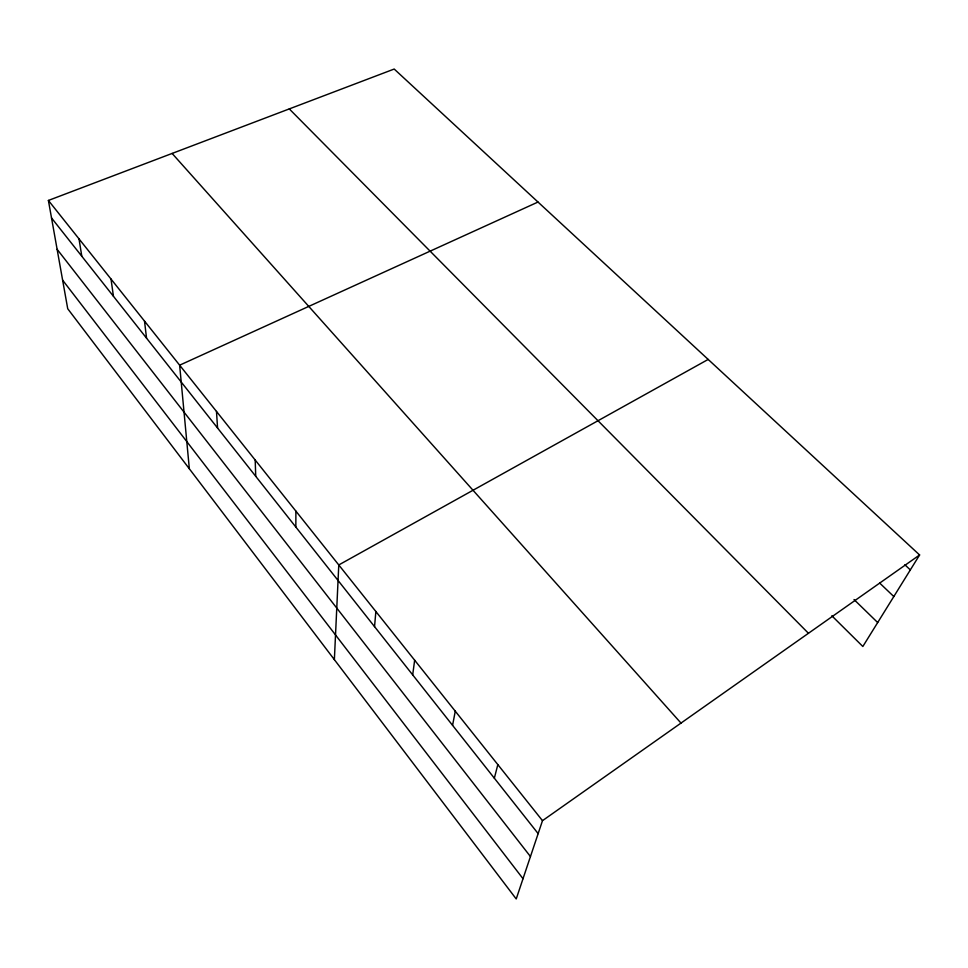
<?xml version="1.0" encoding="UTF-8"?>
<svg xmlns="http://www.w3.org/2000/svg" width="968" height="968" viewBox="0 0 968 968"><rect width="100%" height="100%" fill="white"/><g stroke="black" fill="none" stroke-linecap="round" stroke-linejoin="round"><path stroke-width="1.45" d="M295.845 527.052L295.893 511.128M334.371 659.644L338.776 564.949L708.177 359.43M374.543 626.623L375.862 611.51M412.683 674.877L414.655 660.212M452.576 725.347L455.275 711.19M494.346 778.212L497.83 764.611M919.6 554.966L542.491 820.67L516.222 898.957L67.724 308.744L48.4 200.449L394.194 69.043L919.6 554.966L862.839 646.491L831.839 615.781M537.99 202.046L179.637 365.19L189.341 468.778M904.862 564.78L910.331 569.898M879.706 583.087L893.815 596.542M854.018 599.531L877.686 622.557M289.287 108.912L808.449 633.278M172.123 153.44L681 723.084M48.4 200.449L542.491 820.67M51.522 217.945L538.148 833.617M57.124 249.321L530.452 856.547M62.63 280.163L523.023 878.714M79.001 238.866L81.796 256.242M111.005 279.038L113.438 296.268M144.51 321.098L146.543 338.159M216.481 411.436L217.57 428.025M255.189 460.03L255.733 476.304"/></g></svg>
